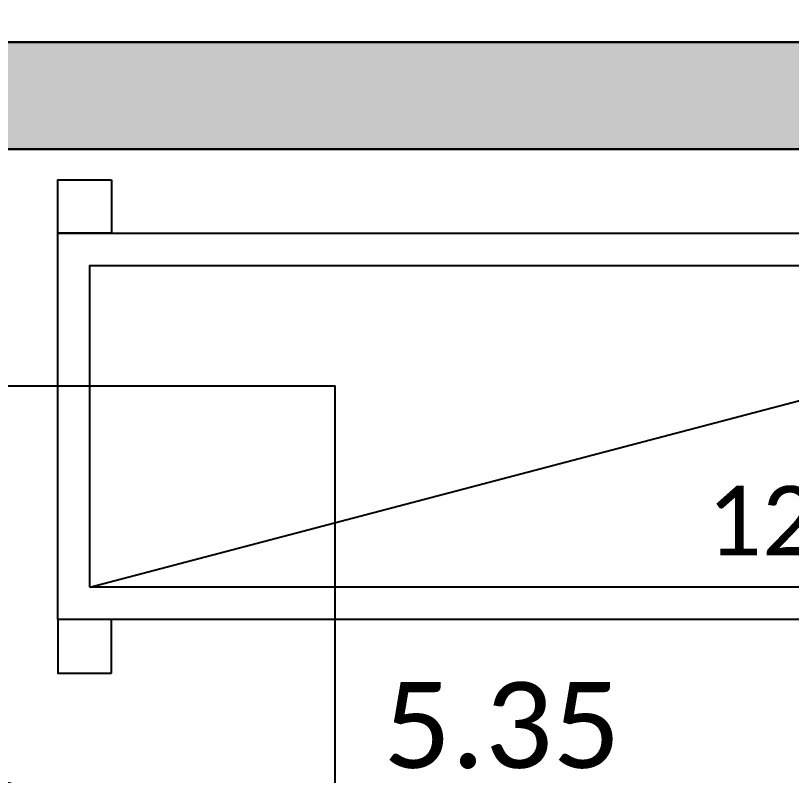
# Model space of a CAD drawing. Header units: millimetres. Extents: x -10496 to -5455, y -188 to 7293.
# Drawn here: x -6819.9 to -6747.5, y 4650.9 to 4721.8 of the extents above; entities that cross this region are included whole.
import ezdxf

# ---------------------------------------------------------------- set-up
doc = ezdxf.new("R2010")
doc.units = ezdxf.units.MM
for name, color, linetype, lineweight in [('.', 142, 'Continuous', 15), ('00 TEFRİŞ', 252, 'Continuous', 13), ('GJC_duvar', 10, 'Continuous', 30), ('GJC_Soğuk oda P', 170, 'Continuous', 30)]:
    doc.layers.add(name, color=color, linetype=linetype, lineweight=lineweight)
for name, color, linetype in [('GJC ALAN', 2, 'Continuous'), ('Kıtc-002 Çizgi', 7, 'Continuous'), ('Kıtc-008 Rakam', 1, 'Continuous'), ('Kıtc-041 İstif Rafı', 7, 'Continuous')]:
    doc.layers.add(name, color=color, linetype=linetype)
doc.styles.get("Standard").update_dxf_attribs({"font": 'calibri.ttf', "height": 15})

# ---------------------------------------------------------------- blocks, each defined once
blk = doc.blocks.new('A$C58671F76')
at = {"color": 5, "elevation": 96.442}
blk.add_lwpolyline([(84.87, 63.438), (0.373, 62.696), (0, 105.229), (84.497, 105.97)], close=True, dxfattribs=at)
at = {"color": 5, "insert": (29.628, 68.562), "char_height": 3, "width": 85.80755, "attachment_point": 1, "rotation": 0.50274}
blk.add_mtext('{\\C1;EVEPORATÖR}', dxfattribs=at)
blk = doc.blocks.new('A$C5ED57976')
at = {"layer": 'Kıtc-041 İstif Rafı'}
blk.add_line((3, 8), (117, 38), dxfattribs=at)
for points in [[(5, 46), (5, 41), (0, 41), (0, 46)], [(0, 5), (0, 41), (120, 41), (120, 5)], [(3, 8), (3, 38), (117, 38), (117, 8)], [(5, 0), (5, 5), (0, 5), (0, 0)]]:
    blk.add_lwpolyline(points, close=True, dxfattribs=at)
blk.add_text('120*46', height=6.48, dxfattribs=at).set_placement((60.516, 10.962))
blk = doc.blocks.new('new ytong')
at = {"layer": '.'}
h = blk.add_hatch(dxfattribs=at)
h.set_pattern_fill('HONEY', color=1)
h.set_pattern_definition([(0, (-22082.902, 323.666), (4.7625, 2.7496306), [3.175, -6.35]), (120, (-22082.902, 323.666), (-4.7625, 2.7496307), [3.175, -6.35]), (60, (-22082.902, 323.666), (1e-08, 5.4992613), [-6.35, 3.175])])
h.paths.add_polyline_path([(-18301.924, 4970.562), (-18301.924, 4600.562), (-18573.688, 4600.562), (-18573.688, 4970.562)], flags=16)
h.paths.add_polyline_path([(-18291.924, 4980.562), (-18291.924, 4590.562), (-18583.688, 4590.562), (-18583.688, 4980.562)])
at = {"layer": '00 TEFRİŞ'}
h = blk.add_hatch(dxfattribs=at)
h.set_pattern_fill('HONEY', color=8)
h.set_pattern_definition([(0, (-22082.902, 323.666), (4.7625, 2.7496306), [3.175, -6.35]), (120, (-22082.902, 323.666), (-4.7625, 2.7496307), [3.175, -6.35]), (60, (-22082.902, 323.666), (1e-08, 5.4992613), [-6.35, 3.175])])
h.paths.add_polyline_path([(-18301.924, 4970.562), (-18301.924, 4600.562), (-18573.688, 4600.562), (-18573.688, 4970.562)], flags=16)
h.paths.add_polyline_path([(-18291.924, 4980.562), (-18291.924, 4590.562), (-18583.688, 4590.562), (-18583.688, 4980.562)])
at = {"color": 1}
blk.add_lwpolyline([(-18291.924, 4980.562), (-18291.924, 4590.562), (-18583.688, 4590.562), (-18583.688, 4980.562), (-18291.924, 4980.562)], dxfattribs=at)
blk.add_lwpolyline([(-18301.924, 4970.562), (-18301.924, 4600.562), (-18573.688, 4600.562), (-18573.688, 4970.562)], close=True, dxfattribs=at)
at = {"layer": '00 TEFRİŞ', "color": 8}
blk.add_lwpolyline([(-18291.924, 4980.562), (-18291.924, 4590.562), (-18583.688, 4590.562), (-18583.688, 4980.562), (-18291.924, 4980.562)], dxfattribs=at)
blk.add_lwpolyline([(-18301.924, 4970.562), (-18301.924, 4600.562), (-18573.688, 4600.562), (-18573.688, 4970.562)], close=True, dxfattribs=at)
at = {"layer": 'GJC_duvar'}
blk.add_lwpolyline([(-18253.121, 4995.562), (-18583.688, 4995.562), (-18583.688, 4980.562), (-18253.179, 4980.562)], dxfattribs=at)
at = {"layer": 'GJC_Soğuk oda P'}
for points in [[(-18583.122, 4980.562), (-18583.291, 4590.589), (-18291.924, 4589.827), (-18291.924, 4980.562)], [(-18573.127, 4970.562), (-18573.286, 4600.563), (-18301.924, 4599.853), (-18301.924, 4970.562)]]:
    blk.add_lwpolyline(points, close=True, dxfattribs=at)

msp = doc.modelspace()

# ---------------------------------------------------------------- block references
at = {"layer": 'Kıtc-002 Çizgi'}
msp.add_blockref('A$C5ED57976', (-6815.934, 4660.461), dxfattribs=at)
at = {"layer": 'Kıtc-002 Çizgi', "rotation": 359.4972625086612}
msp.add_blockref('A$C58671F76', (-6875.523, 4582.018), dxfattribs=at)

# ---------------------------------------------------------------- next in the draw order: block references
at = {"layer": 'GJC_duvar', "color": 41, "true_color": 0xf4ee51}
msp.add_blockref('new ytong', (11608.455, -261.264), dxfattribs=at)

# ---------------------------------------------------------------- next in the draw order: linework, layer by layer
at = {"layer": 'GJC ALAN', "color": 40, "lineweight": 30, "true_color": 0xf8d731}
for points in [[(-6189.382, 4719.298), (-6975.232, 4719.298), (-6974.835, 4329.325), (-6923.295, 4328.312), (-6909.38, 4329.307), (-6910.232, 2969.819), (-6184.882, 2969.819), (-6184.882, 3054.298), (-6154.882, 3054.298), (-6154.882, 3560.298), (-6184.882, 3560.298), (-6184.882, 3653.298), (-6154.882, 3653.298), (-6154.882, 4054.298), (-6184.882, 4054.298), (-6184.882, 4146.298), (-6159.882, 4146.298), (-6154.882, 4650.298), (-6189.382, 4650.298)], [(-6964.671, 4709.298), (-6693.469, 4709.298), (-6693.469, 4338.589), (-6964.671, 4338.589)]]:
    msp.add_lwpolyline(points, close=True, dxfattribs=at)

# ---------------------------------------------------------------- next in the draw order: texts
at = {"layer": 'Kıtc-008 Rakam', "color": 1}
msp.add_text('5.35', height=8, dxfattribs=at).set_placement((-6785.584, 4651.61))

doc.saveas('drawing.dxf')
